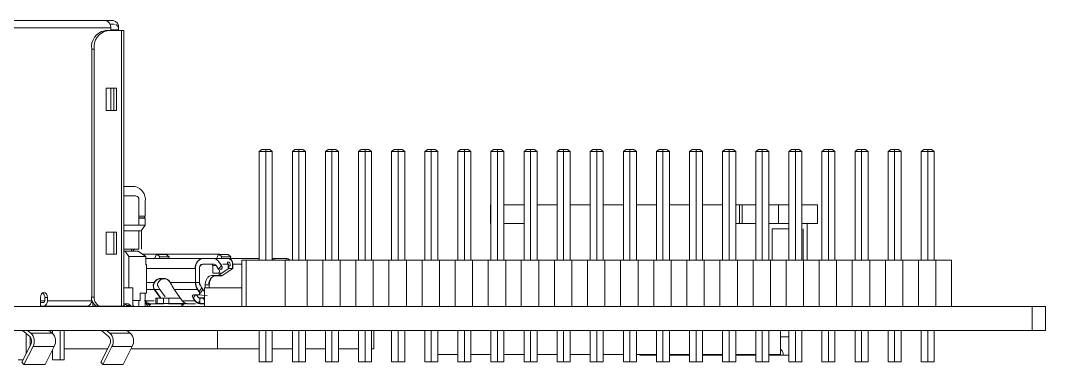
# Model space of a CAD drawing. Header units: millimetres. Extents: x -331 to 5585, y -2655 to 1513.
# Drawn here: x 515.2 to 570.8, y 1172.8 to 1191.5 of the extents above; entities that cross this region are included whole.
import ezdxf

# ---------------------------------------------------------------- set-up
doc = ezdxf.new("R2010")
doc.units = ezdxf.units.MM

msp = doc.modelspace()

# ---------------------------------------------------------------- linework, layer by layer
at = {"color": 7, "linetype": 'Continuous', "lineweight": 15}
for p, q in [((519.833, 1191.469), (508.604, 1191.469)), ((519.833, 1191.469), (520.257, 1191.469)), ((520.115, 1191.069), (508.887, 1191.069)), ((519.932, 1190.92), (519.79, 1190.92)), ((520.709, 1190.92), (519.932, 1190.92)), ((520.078, 1191.27), (520.257, 1191.27)), ((520.115, 1190.92), (520.115, 1191.069)), ((520.13, 1190.92), (520.13, 1190.969)), ((520.54, 1191.069), (520.54, 1190.969)), ((520.54, 1190.969), (520.54, 1190.92)), ((520.709, 1190.92), (520.709, 1175.979)), ((520.827, 1190.92), (520.709, 1190.92)), ((520.827, 1175.979), (520.827, 1190.92)), ((519.224, 1189.919), (519.083, 1189.919)), ((519.083, 1189.919), (519.083, 1176.479)), ((519.224, 1189.919), (519.224, 1176.479)), ((519.861, 1187.799), (520.427, 1187.799)), ((519.861, 1186.599), (519.861, 1187.799)), ((520.115, 1186.599), (520.115, 1187.799)), ((520.13, 1186.599), (520.13, 1187.799)), ((520.285, 1187.799), (520.285, 1186.599)), ((520.427, 1187.799), (520.427, 1186.599)), ((520.427, 1186.599), (519.861, 1186.599)), ((528.176, 1184.369), (528.318, 1184.469)), ((528.53, 1184.369), (528.176, 1184.369)), ((528.176, 1178.47), (528.176, 1184.369)), ((528.318, 1184.469), (528.53, 1184.469)), ((528.53, 1184.469), (528.53, 1184.369)), ((528.742, 1184.469), (528.53, 1184.469)), ((528.53, 1184.369), (528.53, 1178.47)), ((528.884, 1184.369), (528.53, 1184.369)), ((528.742, 1184.469), (528.884, 1184.369)), ((528.884, 1184.369), (528.884, 1178.47)), ((529.972, 1184.369), (530.114, 1184.469)), ((530.326, 1184.369), (529.972, 1184.369)), ((529.972, 1178.47), (529.972, 1184.369)), ((530.114, 1184.469), (530.326, 1184.469)), ((530.326, 1184.469), (530.326, 1184.369)), ((530.538, 1184.469), (530.326, 1184.469)), ((530.68, 1184.369), (530.326, 1184.369)), ((530.326, 1184.369), (530.326, 1178.47)), ((530.538, 1184.469), (530.68, 1184.369)), ((530.68, 1184.369), (530.68, 1178.47)), ((531.769, 1184.369), (531.91, 1184.469)), ((532.122, 1184.369), (531.769, 1184.369)), ((531.769, 1178.47), (531.769, 1184.369)), ((531.91, 1184.469), (532.122, 1184.469)), ((532.122, 1184.469), (532.122, 1184.369)), ((532.334, 1184.469), (532.122, 1184.469)), ((532.476, 1184.369), (532.122, 1184.369)), ((532.122, 1184.369), (532.122, 1178.47)), ((532.334, 1184.469), (532.476, 1184.369)), ((532.476, 1184.369), (532.476, 1178.47)), ((533.565, 1184.369), (533.706, 1184.469)), ((533.918, 1184.369), (533.565, 1184.369)), ((533.565, 1178.47), (533.565, 1184.369)), ((533.706, 1184.469), (533.918, 1184.469)), ((533.918, 1184.469), (533.918, 1184.369)), ((534.13, 1184.469), (533.918, 1184.469)), ((534.272, 1184.369), (533.918, 1184.369)), ((533.918, 1184.369), (533.918, 1178.47)), ((534.13, 1184.469), (534.272, 1184.369)), ((534.272, 1184.369), (534.272, 1178.47)), ((535.361, 1184.369), (535.502, 1184.469)), ((535.714, 1184.369), (535.361, 1184.369)), ((535.361, 1178.47), (535.361, 1184.369)), ((535.502, 1184.469), (535.714, 1184.469)), ((535.714, 1184.469), (535.714, 1184.369)), ((535.926, 1184.469), (535.714, 1184.469)), ((536.068, 1184.369), (535.714, 1184.369)), ((535.714, 1184.369), (535.714, 1178.47)), ((535.926, 1184.469), (536.068, 1184.369)), ((536.068, 1184.369), (536.068, 1178.47)), ((537.157, 1184.369), (537.298, 1184.469)), ((537.51, 1184.369), (537.157, 1184.369)), ((537.157, 1178.47), (537.157, 1184.369)), ((537.298, 1184.469), (537.51, 1184.469)), ((537.51, 1184.469), (537.51, 1184.369)), ((537.722, 1184.469), (537.51, 1184.469)), ((537.51, 1184.369), (537.51, 1178.47)), ((537.864, 1184.369), (537.51, 1184.369)), ((537.722, 1184.469), (537.864, 1184.369)), ((537.864, 1184.369), (537.864, 1178.47)), ((538.953, 1184.369), (539.094, 1184.469)), ((538.953, 1178.47), (538.953, 1184.369)), ((539.306, 1184.369), (538.953, 1184.369)), ((539.094, 1184.469), (539.306, 1184.469)), ((539.306, 1184.469), (539.306, 1184.369)), ((539.518, 1184.469), (539.306, 1184.469)), ((539.66, 1184.369), (539.306, 1184.369)), ((539.306, 1184.369), (539.306, 1178.47)), ((539.518, 1184.469), (539.66, 1184.369)), ((539.66, 1184.369), (539.66, 1178.47)), ((540.749, 1184.369), (540.89, 1184.469)), ((540.749, 1178.47), (540.749, 1184.369)), ((541.102, 1184.369), (540.749, 1184.369)), ((540.89, 1184.469), (541.102, 1184.469)), ((541.102, 1184.469), (541.102, 1184.369)), ((541.314, 1184.469), (541.102, 1184.469)), ((541.102, 1184.369), (541.102, 1178.47)), ((541.456, 1184.369), (541.102, 1184.369)), ((541.314, 1184.469), (541.456, 1184.369)), ((541.456, 1184.369), (541.456, 1178.47)), ((542.545, 1184.369), (542.686, 1184.469)), ((542.898, 1184.369), (542.545, 1184.369)), ((542.545, 1178.47), (542.545, 1184.369)), ((542.686, 1184.469), (542.898, 1184.469)), ((542.898, 1184.469), (542.898, 1184.369)), ((543.111, 1184.469), (542.898, 1184.469)), ((543.252, 1184.369), (542.898, 1184.369)), ((542.898, 1184.369), (542.898, 1178.47)), ((543.111, 1184.469), (543.252, 1184.369)), ((543.252, 1184.369), (543.252, 1178.47)), ((544.341, 1184.369), (544.482, 1184.469)), ((544.694, 1184.369), (544.341, 1184.369)), ((544.341, 1178.47), (544.341, 1184.369)), ((544.482, 1184.469), (544.694, 1184.469)), ((544.694, 1184.469), (544.694, 1184.369)), ((544.907, 1184.469), (544.694, 1184.469)), ((544.694, 1184.369), (544.694, 1178.47)), ((545.048, 1184.369), (544.694, 1184.369)), ((544.907, 1184.469), (545.048, 1184.369)), ((545.048, 1184.369), (545.048, 1178.47)), ((546.137, 1184.369), (546.278, 1184.469)), ((546.137, 1178.47), (546.137, 1184.369)), ((546.491, 1184.369), (546.137, 1184.369)), ((546.278, 1184.469), (546.491, 1184.469)), ((546.491, 1184.469), (546.491, 1184.369)), ((546.703, 1184.469), (546.491, 1184.469)), ((546.844, 1184.369), (546.491, 1184.369)), ((546.491, 1184.369), (546.491, 1178.47)), ((546.703, 1184.469), (546.844, 1184.369)), ((546.844, 1184.369), (546.844, 1178.47)), ((547.933, 1184.369), (548.074, 1184.469)), ((548.287, 1184.369), (547.933, 1184.369)), ((547.933, 1178.47), (547.933, 1184.369)), ((548.074, 1184.469), (548.287, 1184.469)), ((548.287, 1184.469), (548.287, 1184.369)), ((548.499, 1184.469), (548.287, 1184.469)), ((548.64, 1184.369), (548.287, 1184.369)), ((548.287, 1184.369), (548.287, 1178.47)), ((548.499, 1184.469), (548.64, 1184.369)), ((548.64, 1184.369), (548.64, 1178.47)), ((549.729, 1184.369), (549.87, 1184.469)), ((549.729, 1178.47), (549.729, 1184.369)), ((550.083, 1184.369), (549.729, 1184.369)), ((549.87, 1184.469), (550.083, 1184.469)), ((550.083, 1184.469), (550.083, 1184.369)), ((550.295, 1184.469), (550.083, 1184.469)), ((550.436, 1184.369), (550.083, 1184.369)), ((550.083, 1184.369), (550.083, 1178.47)), ((550.295, 1184.469), (550.436, 1184.369)), ((550.436, 1184.369), (550.436, 1178.47)), ((551.525, 1184.369), (551.667, 1184.469)), ((551.525, 1178.47), (551.525, 1184.369)), ((551.879, 1184.369), (551.525, 1184.369)), ((551.667, 1184.469), (551.879, 1184.469)), ((551.879, 1184.469), (551.879, 1184.369)), ((552.091, 1184.469), (551.879, 1184.469)), ((551.879, 1184.369), (551.879, 1178.47)), ((552.232, 1184.369), (551.879, 1184.369)), ((552.091, 1184.469), (552.232, 1184.369)), ((552.232, 1184.369), (552.232, 1178.47)), ((553.321, 1184.369), (553.463, 1184.469)), ((553.321, 1178.47), (553.321, 1184.369)), ((553.675, 1184.369), (553.321, 1184.369)), ((553.463, 1184.469), (553.675, 1184.469)), ((553.675, 1184.469), (553.675, 1184.369)), ((553.887, 1184.469), (553.675, 1184.469)), ((553.675, 1184.369), (553.675, 1178.47)), ((554.028, 1184.369), (553.675, 1184.369)), ((553.887, 1184.469), (554.028, 1184.369)), ((554.028, 1184.369), (554.028, 1178.47)), ((555.117, 1184.369), (555.259, 1184.469)), ((555.471, 1184.369), (555.117, 1184.369)), ((555.117, 1178.47), (555.117, 1184.369)), ((555.259, 1184.469), (555.471, 1184.469)), ((555.471, 1184.469), (555.471, 1184.369)), ((555.683, 1184.469), (555.471, 1184.469)), ((555.471, 1184.369), (555.471, 1178.47)), ((555.824, 1184.369), (555.471, 1184.369)), ((555.683, 1184.469), (555.824, 1184.369)), ((555.824, 1184.369), (555.824, 1178.47)), ((556.913, 1184.369), (557.055, 1184.469)), ((557.267, 1184.369), (556.913, 1184.369)), ((556.913, 1178.47), (556.913, 1184.369)), ((557.055, 1184.469), (557.267, 1184.469)), ((557.267, 1184.469), (557.267, 1184.369)), ((557.479, 1184.469), (557.267, 1184.469)), ((557.267, 1184.369), (557.267, 1178.47)), ((557.62, 1184.369), (557.267, 1184.369)), ((557.479, 1184.469), (557.62, 1184.369)), ((557.62, 1184.369), (557.62, 1178.47)), ((558.709, 1184.369), (558.851, 1184.469)), ((559.063, 1184.369), (558.709, 1184.369)), ((558.709, 1178.47), (558.709, 1184.369)), ((558.851, 1184.469), (559.063, 1184.469)), ((559.063, 1184.469), (559.063, 1184.369)), ((559.275, 1184.469), (559.063, 1184.469)), ((559.416, 1184.369), (559.063, 1184.369)), ((559.063, 1184.369), (559.063, 1178.47)), ((559.275, 1184.469), (559.416, 1184.369)), ((559.416, 1184.369), (559.416, 1178.47)), ((560.505, 1184.369), (560.647, 1184.469)), ((560.859, 1184.369), (560.505, 1184.369)), ((560.505, 1178.47), (560.505, 1184.369)), ((560.647, 1184.469), (560.859, 1184.469)), ((560.859, 1184.469), (560.859, 1184.369)), ((561.071, 1184.469), (560.859, 1184.469)), ((560.859, 1184.369), (560.859, 1178.47)), ((561.212, 1184.369), (560.859, 1184.369)), ((561.071, 1184.469), (561.212, 1184.369)), ((561.212, 1184.369), (561.212, 1178.47)), ((562.301, 1184.369), (562.443, 1184.469)), ((562.301, 1178.47), (562.301, 1184.369)), ((562.655, 1184.369), (562.301, 1184.369)), ((562.443, 1184.469), (562.655, 1184.469)), ((562.655, 1184.469), (562.655, 1184.369)), ((562.867, 1184.469), (562.655, 1184.469)), ((563.009, 1184.369), (562.655, 1184.369)), ((562.655, 1184.369), (562.655, 1178.47)), ((562.867, 1184.469), (563.009, 1184.369)), ((563.009, 1184.369), (563.009, 1178.47)), ((564.097, 1184.369), (564.239, 1184.469)), ((564.451, 1184.369), (564.097, 1184.369)), ((564.097, 1178.47), (564.097, 1184.369)), ((564.239, 1184.469), (564.451, 1184.469)), ((564.451, 1184.469), (564.451, 1184.369)), ((564.663, 1184.469), (564.451, 1184.469)), ((564.805, 1184.369), (564.451, 1184.369)), ((564.451, 1184.369), (564.451, 1178.47)), ((564.663, 1184.469), (564.805, 1184.369)), ((564.805, 1184.369), (564.805, 1178.47)), ((521.424, 1182.469), (520.827, 1182.469)), ((520.827, 1181.97), (521.459, 1181.97)), ((521.636, 1181.835), (521.636, 1180.38)), ((521.989, 1181.669), (521.989, 1180.869)), ((540.728, 1180.47), (540.728, 1181.469)), ((540.749, 1181.469), (540.728, 1181.469)), ((542.545, 1181.469), (541.456, 1181.469)), ((544.341, 1181.469), (543.252, 1181.469)), ((546.137, 1181.469), (545.048, 1181.469)), ((547.933, 1181.469), (546.844, 1181.469)), ((549.729, 1181.469), (548.64, 1181.469)), ((551.525, 1181.469), (550.436, 1181.469)), ((553.321, 1181.469), (552.232, 1181.469)), ((554.028, 1181.469), (554.233, 1181.469)), ((554.233, 1181.469), (554.375, 1181.469)), ((554.233, 1180.47), (554.233, 1181.469)), ((554.375, 1181.469), (554.375, 1180.47)), ((555.117, 1181.469), (554.375, 1181.469)), ((556.355, 1181.469), (555.824, 1181.469)), ((556.355, 1180.47), (556.355, 1181.469)), ((556.913, 1181.469), (556.355, 1181.469)), ((558.476, 1181.469), (557.62, 1181.469)), ((558.476, 1180.47), (558.476, 1181.469)), ((521.636, 1180.869), (521.989, 1180.869)), ((520.827, 1180.38), (521.636, 1180.38)), ((521.636, 1180.38), (521.629, 1180.369)), ((521.629, 1180.369), (521.982, 1180.369)), ((521.636, 1180.769), (521.919, 1180.769)), ((521.982, 1180.75), (521.636, 1180.75)), ((521.982, 1180.369), (521.77, 1180.069)), ((521.982, 1180.75), (521.982, 1180.369)), ((540.749, 1180.47), (540.728, 1180.47)), ((542.545, 1180.47), (541.456, 1180.47)), ((555.117, 1180.47), (554.028, 1180.47)), ((555.117, 1180.47), (554.375, 1180.47)), ((556.355, 1180.47), (555.824, 1180.47)), ((556.913, 1180.47), (556.355, 1180.47)), ((558.476, 1180.47), (557.62, 1180.47)), ((557.91, 1178.47), (557.91, 1180.47)), ((519.861, 1179.999), (520.427, 1179.999)), ((519.861, 1178.8), (519.861, 1179.999)), ((520.285, 1179.999), (520.285, 1178.8)), ((520.427, 1179.999), (520.427, 1178.8)), ((520.827, 1180.069), (521.635, 1180.069)), ((521.635, 1180.069), (521.635, 1179.07)), ((521.635, 1180.069), (521.782, 1180.069)), ((521.782, 1179.068), (521.782, 1180.069)), ((556.001, 1180.169), (556.913, 1180.169)), ((556.001, 1178.47), (556.001, 1180.169)), ((557.698, 1180.169), (557.698, 1178.47)), ((520.427, 1178.8), (519.861, 1178.8)), ((521.635, 1179.07), (520.827, 1179.07)), ((520.827, 1178.97), (520.893, 1178.97)), ((520.893, 1178.97), (521.105, 1178.669)), ((520.893, 1178.97), (521.6, 1178.97)), ((521.105, 1178.669), (521.105, 1176.97)), ((521.105, 1178.669), (522.025, 1178.669)), ((521.247, 1179.07), (521.247, 1178.97)), ((521.282, 1179.069), (521.282, 1179.07)), ((521.6, 1178.97), (522.025, 1178.669)), ((526.025, 1178.806), (521.831, 1178.806)), ((522.025, 1178.669), (522.025, 1178.232)), ((522.025, 1178.573), (522.497, 1178.573)), ((522.025, 1178.569), (525.098, 1178.569)), ((522.588, 1178.771), (522.515, 1178.594)), ((522.636, 1178.789), (522.588, 1178.771)), ((522.789, 1178.664), (522.636, 1178.789)), ((522.636, 1178.789), (523.131, 1178.789)), ((522.75, 1178.569), (522.789, 1178.664)), ((522.789, 1178.664), (523.284, 1178.664)), ((523.284, 1178.664), (523.131, 1178.789)), ((523.284, 1178.664), (523.245, 1178.569)), ((523.247, 1178.573), (525.856, 1178.573)), ((525.098, 1178.569), (525.679, 1178.569)), ((525.679, 1178.569), (525.812, 1178.569)), ((525.812, 1178.569), (526.526, 1178.569)), ((525.946, 1178.771), (525.874, 1178.594)), ((525.995, 1178.789), (525.946, 1178.771)), ((526.148, 1178.664), (525.995, 1178.789)), ((525.995, 1178.789), (526.49, 1178.789)), ((526.109, 1178.569), (526.148, 1178.664)), ((526.148, 1178.664), (526.643, 1178.664)), ((526.643, 1178.664), (526.49, 1178.789)), ((526.526, 1178.569), (528.176, 1178.569)), ((526.643, 1178.664), (526.604, 1178.569)), ((528.884, 1178.569), (529.042, 1178.569)), ((529.042, 1178.569), (529.623, 1178.569)), ((522.025, 1178.232), (522.06, 1178.239)), ((522.025, 1178.239), (522.06, 1178.239)), ((522.06, 1178.239), (522.06, 1176.69)), ((524.709, 1177.273), (524.709, 1178.02)), ((524.709, 1178.02), (524.723, 1178.02)), ((524.723, 1177.273), (524.723, 1178.02)), ((524.928, 1177.273), (524.928, 1178.02)), ((525.105, 1178.56), (525.686, 1178.56)), ((525.14, 1178.27), (525.105, 1178.27)), ((525.105, 1178.27), (525.686, 1178.27)), ((525.578, 1178.27), (525.14, 1178.27)), ((525.649, 1178.169), (525.649, 1177.77)), ((525.812, 1178.539), (525.812, 1178.56)), ((525.812, 1178.56), (526.519, 1178.56)), ((525.974, 1177.987), (525.836, 1178.182)), ((526.519, 1178.02), (525.953, 1177.646)), ((526.119, 1178.192), (525.974, 1177.987)), ((525.981, 1178.387), (526.119, 1178.192)), ((526.12, 1178.198), (525.982, 1178.392)), ((526.14, 1178.158), (526.119, 1178.192)), ((526.738, 1178.024), (526.15, 1177.636)), ((526.484, 1178.27), (526.204, 1178.27)), ((526.448, 1178.27), (526.448, 1178.37)), ((526.519, 1178.37), (526.448, 1178.37)), ((526.484, 1178.27), (526.519, 1178.27)), ((526.484, 1177.996), (526.484, 1178.27)), ((526.519, 1178.169), (526.519, 1178.02)), ((526.59, 1178.169), (526.519, 1178.169)), ((526.724, 1178.02), (526.519, 1178.02)), ((526.59, 1178.27), (526.59, 1178.169)), ((526.724, 1178.27), (526.738, 1178.27)), ((526.724, 1178.27), (526.724, 1178.02)), ((526.738, 1178.27), (526.738, 1178.024)), ((527.236, 1178.47), (527.236, 1175.969)), ((527.469, 1178.47), (527.236, 1178.47)), ((527.469, 1178.47), (527.469, 1175.969)), ((527.469, 1178.47), (529.591, 1178.47)), ((529.049, 1178.56), (529.63, 1178.56)), ((529.591, 1175.969), (529.591, 1178.47)), ((530.772, 1178.47), (529.591, 1178.47)), ((530.772, 1175.969), (530.772, 1178.47)), ((531.62, 1178.47), (530.772, 1178.47)), ((531.62, 1175.969), (531.62, 1178.47)), ((532.568, 1178.47), (531.62, 1178.47)), ((532.568, 1175.969), (532.568, 1178.47)), ((533.416, 1178.47), (532.568, 1178.47)), ((533.416, 1175.969), (533.416, 1178.47)), ((534.364, 1178.47), (533.416, 1178.47)), ((534.364, 1175.969), (534.364, 1178.47)), ((535.212, 1178.47), (534.364, 1178.47)), ((535.212, 1175.969), (535.212, 1178.47)), ((536.16, 1178.47), (535.212, 1178.47)), ((536.16, 1175.969), (536.16, 1178.47)), ((537.008, 1178.47), (536.16, 1178.47)), ((537.008, 1175.969), (537.008, 1178.47)), ((537.956, 1178.47), (537.008, 1178.47)), ((537.956, 1175.969), (537.956, 1178.47)), ((538.804, 1178.47), (537.956, 1178.47)), ((538.804, 1175.969), (538.804, 1178.47)), ((539.752, 1178.47), (538.804, 1178.47)), ((539.752, 1175.969), (539.752, 1178.47)), ((540.6, 1178.47), (539.752, 1178.47)), ((540.6, 1175.969), (540.6, 1178.47)), ((541.548, 1178.47), (540.6, 1178.47)), ((541.548, 1175.969), (541.548, 1178.47)), ((542.396, 1178.47), (541.548, 1178.47)), ((542.396, 1175.969), (542.396, 1178.47)), ((543.344, 1178.47), (542.396, 1178.47)), ((543.344, 1175.969), (543.344, 1178.47)), ((544.192, 1178.47), (543.344, 1178.47)), ((544.192, 1175.969), (544.192, 1178.47)), ((545.14, 1178.47), (544.192, 1178.47)), ((545.14, 1175.969), (545.14, 1178.47)), ((545.988, 1178.47), (545.14, 1178.47)), ((545.988, 1175.969), (545.988, 1178.47)), ((546.936, 1178.47), (545.988, 1178.47)), ((546.936, 1175.969), (546.936, 1178.47)), ((547.785, 1178.47), (546.936, 1178.47)), ((547.785, 1175.969), (547.785, 1178.47)), ((548.732, 1178.47), (547.785, 1178.47)), ((548.732, 1178.47), (548.732, 1175.969)), ((549.581, 1178.47), (548.732, 1178.47)), ((549.581, 1178.47), (549.581, 1175.969)), ((550.528, 1178.47), (549.581, 1178.47)), ((550.528, 1178.47), (550.528, 1175.969)), ((551.377, 1178.47), (550.528, 1178.47)), ((551.377, 1178.47), (551.377, 1175.969)), ((552.324, 1178.47), (551.377, 1178.47)), ((552.324, 1178.47), (552.324, 1175.969)), ((553.173, 1178.47), (552.324, 1178.47)), ((553.173, 1178.47), (553.173, 1175.969)), ((554.12, 1178.47), (553.173, 1178.47)), ((554.12, 1178.47), (554.12, 1175.969)), ((554.969, 1178.47), (554.12, 1178.47)), ((554.969, 1178.47), (554.969, 1175.969)), ((555.916, 1178.47), (554.969, 1178.47)), ((555.916, 1178.47), (555.916, 1175.969)), ((556.765, 1178.47), (555.916, 1178.47)), ((556.765, 1178.47), (556.765, 1175.969)), ((557.712, 1178.47), (556.765, 1178.47)), ((557.712, 1178.47), (557.712, 1175.969)), ((558.561, 1178.47), (557.712, 1178.47)), ((558.561, 1178.47), (558.561, 1175.969)), ((559.508, 1178.47), (558.561, 1178.47)), ((559.508, 1178.47), (559.508, 1175.969)), ((560.357, 1178.47), (559.508, 1178.47)), ((560.357, 1178.47), (560.357, 1175.969)), ((561.304, 1178.47), (560.357, 1178.47)), ((561.304, 1178.47), (561.304, 1175.969)), ((562.153, 1178.47), (561.304, 1178.47)), ((562.153, 1178.47), (562.153, 1175.969)), ((563.1, 1178.47), (562.153, 1178.47)), ((563.1, 1178.47), (563.1, 1175.969)), ((563.949, 1178.47), (563.1, 1178.47)), ((563.949, 1178.47), (563.949, 1175.969)), ((564.896, 1178.47), (563.949, 1178.47)), ((564.896, 1178.47), (564.896, 1175.969)), ((565.745, 1178.47), (564.896, 1178.47)), ((565.745, 1178.47), (565.745, 1175.969)), ((522.796, 1177.48), (523.029, 1177.48)), ((522.803, 1177.469), (523.036, 1177.469)), ((524.928, 1177.377), (524.928, 1177.969)), ((525.805, 1177.646), (525.6, 1177.646)), ((525.649, 1177.77), (526.14, 1177.77)), ((526.158, 1177.646), (525.805, 1177.646)), ((525.812, 1177.636), (526.15, 1177.636)), ((521.317, 1176.97), (520.827, 1176.97)), ((521.317, 1176.97), (521.317, 1175.969)), ((522.784, 1176.891), (522.665, 1177.096)), ((522.667, 1177.086), (522.786, 1176.884)), ((523.348, 1177.273), (524.709, 1177.273)), ((524.709, 1177.273), (524.723, 1177.273)), ((525.059, 1176.984), (524.914, 1176.779)), ((524.98, 1177.096), (525.059, 1176.984)), ((525.207, 1176.775), (525.032, 1177.023)), ((525.207, 1176.97), (525.207, 1175.969)), ((525.207, 1176.97), (527.236, 1176.97)), ((525.246, 1177.146), (525.451, 1177.146)), ((525.246, 1177.146), (525.246, 1176.97)), ((525.451, 1177.146), (525.451, 1176.97)), ((516.308, 1175.969), (516.308, 1176.459)), ((516.679, 1176.459), (516.537, 1176.459)), ((516.537, 1176.459), (516.537, 1176.279)), ((516.679, 1176.459), (516.679, 1176.279)), ((519.069, 1176.279), (519.069, 1176.459)), ((519.083, 1176.479), (519.224, 1176.479)), ((521.706, 1176.69), (522.06, 1176.69)), ((521.706, 1176.289), (521.706, 1176.69)), ((521.989, 1176.69), (521.989, 1175.969)), ((522.818, 1176.419), (522.494, 1176.877)), ((522.786, 1176.884), (522.506, 1176.884)), ((522.835, 1176.419), (522.506, 1176.884)), ((522.571, 1176.409), (522.571, 1176.129)), ((522.63, 1176.409), (522.983, 1176.409)), ((522.63, 1176.129), (522.63, 1176.409)), ((522.99, 1176.419), (522.637, 1176.419)), ((522.786, 1176.884), (523.068, 1176.486)), ((523.069, 1176.491), (522.787, 1176.89)), ((522.983, 1176.129), (522.983, 1176.409)), ((522.983, 1176.409), (523.266, 1176.409)), ((523.893, 1176.419), (523.259, 1176.419)), ((523.266, 1176.129), (523.266, 1176.409)), ((523.564, 1176.884), (524.823, 1176.884)), ((523.569, 1176.877), (523.991, 1176.281)), ((524.684, 1176.281), (524.586, 1176.418)), ((524.696, 1176.288), (524.598, 1176.425)), ((524.64, 1176.602), (524.852, 1176.602)), ((524.645, 1176.599), (524.857, 1176.599)), ((524.765, 1176.599), (524.841, 1176.493)), ((524.902, 1176.772), (524.823, 1176.884)), ((524.914, 1176.779), (524.835, 1176.891)), ((524.868, 1176.461), (525.207, 1176.442)), ((524.941, 1176.635), (525.086, 1176.84)), ((524.949, 1176.419), (525.175, 1176.419)), ((524.949, 1176.129), (524.949, 1176.419)), ((525.175, 1176.419), (525.175, 1176.319)), ((525.175, 1176.419), (525.207, 1176.419)), ((570.108, 1175.969), (513.539, 1175.969)), ((516.308, 1176.18), (516.467, 1176.18)), ((516.308, 1175.979), (516.467, 1175.979)), ((516.467, 1175.979), (518.857, 1175.979)), ((516.679, 1176.279), (519.069, 1176.279)), ((519.057, 1176.18), (519.154, 1176.18)), ((519.14, 1175.969), (519.14, 1176.18)), ((519.299, 1175.979), (519.14, 1175.979)), ((519.232, 1175.979), (519.232, 1175.969)), ((519.299, 1176.019), (519.299, 1175.969)), ((519.578, 1175.979), (519.437, 1175.979)), ((519.44, 1175.979), (519.44, 1175.969)), ((519.578, 1175.979), (520.709, 1175.979)), ((520.54, 1175.969), (520.54, 1175.979)), ((520.646, 1175.979), (520.646, 1175.969)), ((520.827, 1175.979), (520.709, 1175.979)), ((520.858, 1176.119), (520.827, 1176.119)), ((520.827, 1176.042), (520.858, 1176.019)), ((520.858, 1176.019), (520.827, 1176.019)), ((520.999, 1176.019), (520.858, 1176.119)), ((521.07, 1176.119), (520.858, 1176.119)), ((520.858, 1176.019), (520.858, 1175.969)), ((520.999, 1176.019), (520.999, 1175.969)), ((521.211, 1176.019), (520.999, 1176.019)), ((521.07, 1176.119), (521.211, 1176.019)), ((521.211, 1176.019), (521.211, 1175.969)), ((521.706, 1176.289), (521.317, 1176.289)), ((521.353, 1176.019), (521.317, 1176.044)), ((521.353, 1176.019), (521.353, 1175.969)), ((521.636, 1176.289), (521.636, 1175.969)), ((522.058, 1176.079), (522.155, 1175.969)), ((522.215, 1176.043), (522.263, 1176.128)), ((522.616, 1176.119), (522.222, 1176.119)), ((522.24, 1176.031), (522.288, 1176.116)), ((522.816, 1176.116), (522.288, 1176.116)), ((522.63, 1176.129), (522.983, 1176.129)), ((522.637, 1176.119), (522.99, 1176.119)), ((522.983, 1176.129), (523.266, 1176.129)), ((524.178, 1176.119), (523.259, 1176.119)), ((524.185, 1176.129), (523.266, 1176.129)), ((523.617, 1176.116), (523.434, 1176.116)), ((523.927, 1175.988), (523.944, 1175.969)), ((524.007, 1176.116), (523.959, 1176.031)), ((523.965, 1176.033), (524.013, 1176.118)), ((523.991, 1176.281), (524.684, 1176.281)), ((524.013, 1176.118), (524.013, 1176.118)), ((524.029, 1176.031), (524.077, 1176.116)), ((524.104, 1176.116), (524.077, 1176.116)), ((524.726, 1176.119), (524.266, 1176.119)), ((524.891, 1176.244), (524.891, 1176.129)), ((524.956, 1176.119), (525.207, 1176.119)), ((525.175, 1176.319), (525.207, 1176.319)), ((570.108, 1175.969), (570.108, 1174.67)), ((570.84, 1175.969), (570.108, 1175.969)), ((570.84, 1174.67), (570.84, 1175.969)), ((513.539, 1174.67), (570.108, 1174.67)), ((515.324, 1174.67), (515.72, 1174.346)), ((515.526, 1174.504), (515.526, 1173.406)), ((515.79, 1174.519), (515.607, 1174.67)), ((515.738, 1173.819), (515.738, 1174.329)), ((516.943, 1174.519), (515.79, 1174.519)), ((515.823, 1174.041), (515.823, 1174.132)), ((516.759, 1174.67), (516.943, 1174.519)), ((516.955, 1174.67), (516.955, 1174.509)), ((517.379, 1173.079), (517.379, 1174.67)), ((517.591, 1173.079), (517.591, 1174.67)), ((519.609, 1174.67), (520.005, 1174.346)), ((520.075, 1174.519), (519.892, 1174.67)), ((521.175, 1174.519), (520.075, 1174.519)), ((520.991, 1174.67), (521.175, 1174.519)), ((525.914, 1174.67), (525.914, 1173.669)), ((528.176, 1174.67), (528.176, 1172.969)), ((528.53, 1172.969), (528.53, 1174.67)), ((528.884, 1172.969), (528.884, 1174.67)), ((529.972, 1174.67), (529.972, 1172.969)), ((530.326, 1172.969), (530.326, 1174.67)), ((530.68, 1172.969), (530.68, 1174.67)), ((531.769, 1174.67), (531.769, 1172.969)), ((532.122, 1172.969), (532.122, 1174.67)), ((532.476, 1172.969), (532.476, 1174.67)), ((533.565, 1174.67), (533.565, 1172.969)), ((533.918, 1172.969), (533.918, 1174.67)), ((534.272, 1172.969), (534.272, 1174.67)), ((534.399, 1173.669), (534.399, 1174.67)), ((535.361, 1174.67), (535.361, 1172.969)), ((535.714, 1172.969), (535.714, 1174.67)), ((536.068, 1172.969), (536.068, 1174.67)), ((537.157, 1174.67), (537.157, 1172.969)), ((537.51, 1172.969), (537.51, 1174.67)), ((537.864, 1172.969), (537.864, 1174.67)), ((538.953, 1174.67), (538.953, 1172.969)), ((539.306, 1172.969), (539.306, 1174.67)), ((539.66, 1172.969), (539.66, 1174.67)), ((540.749, 1174.67), (540.749, 1172.969)), ((541.102, 1172.969), (541.102, 1174.67)), ((541.456, 1172.969), (541.456, 1174.67)), ((542.545, 1174.67), (542.545, 1172.969)), ((542.898, 1172.969), (542.898, 1174.67)), ((543.252, 1172.969), (543.252, 1174.67)), ((544.341, 1174.67), (544.341, 1172.969)), ((544.694, 1172.969), (544.694, 1174.67)), ((545.048, 1172.969), (545.048, 1174.67)), ((546.137, 1174.67), (546.137, 1172.969)), ((546.491, 1172.969), (546.491, 1174.67)), ((546.844, 1172.969), (546.844, 1174.67)), ((547.933, 1174.67), (547.933, 1172.969)), ((548.287, 1172.969), (548.287, 1174.67)), ((548.64, 1172.969), (548.64, 1174.67)), ((549.729, 1174.67), (549.729, 1172.969)), ((550.083, 1172.969), (550.083, 1174.67)), ((550.436, 1172.969), (550.436, 1174.67)), ((551.525, 1174.67), (551.525, 1172.969)), ((551.879, 1172.969), (551.879, 1174.67)), ((552.232, 1172.969), (552.232, 1174.67)), ((553.321, 1174.67), (553.321, 1172.969)), ((553.675, 1172.969), (553.675, 1174.67)), ((554.028, 1172.969), (554.028, 1174.67)), ((555.117, 1174.67), (555.117, 1172.969)), ((555.471, 1172.969), (555.471, 1174.67)), ((555.824, 1172.969), (555.824, 1174.67)), ((556.461, 1174.67), (556.461, 1173.37)), ((556.461, 1174.32), (556.913, 1174.32)), ((556.913, 1174.67), (556.913, 1172.969)), ((557.267, 1172.969), (557.267, 1174.67)), ((557.62, 1172.969), (557.62, 1174.67)), ((558.709, 1174.67), (558.709, 1172.969)), ((559.063, 1172.969), (559.063, 1174.67)), ((559.416, 1172.969), (559.416, 1174.67)), ((560.505, 1174.67), (560.505, 1172.969)), ((560.859, 1172.969), (560.859, 1174.67)), ((561.212, 1172.969), (561.212, 1174.67)), ((562.301, 1174.67), (562.301, 1172.969)), ((562.655, 1172.969), (562.655, 1174.67)), ((563.009, 1172.969), (563.009, 1174.67)), ((564.097, 1174.67), (564.097, 1172.969)), ((564.451, 1172.969), (564.451, 1174.67)), ((564.805, 1172.969), (564.805, 1174.67)), ((570.108, 1174.67), (570.84, 1174.67)), ((515.785, 1173.91), (515.287, 1172.94)), ((515.402, 1172.823), (515.9, 1173.792)), ((517.052, 1173.792), (515.9, 1173.792)), ((517.052, 1173.792), (516.554, 1172.823)), ((516.955, 1173.603), (516.955, 1173.079)), ((517.591, 1173.669), (519.947, 1173.669)), ((520.07, 1173.91), (519.572, 1172.94)), ((519.687, 1172.823), (520.185, 1173.792)), ((521.284, 1173.792), (520.185, 1173.792)), ((521.284, 1173.792), (520.786, 1172.823)), ((521.221, 1173.669), (525.914, 1173.669)), ((525.914, 1173.669), (528.176, 1173.669)), ((528.884, 1173.669), (529.972, 1173.669)), ((530.68, 1173.669), (531.769, 1173.669)), ((532.476, 1173.669), (533.565, 1173.669)), ((534.272, 1173.669), (534.399, 1173.669)), ((515.358, 1173.079), (515.102, 1173.079)), ((516.955, 1173.079), (517.379, 1173.079)), ((517.591, 1173.079), (517.379, 1173.079)), ((538.953, 1173.37), (537.864, 1173.37)), ((540.749, 1173.37), (539.66, 1173.37)), ((542.545, 1173.37), (541.456, 1173.37)), ((544.341, 1173.37), (543.252, 1173.37)), ((546.137, 1173.37), (545.048, 1173.37)), ((547.933, 1173.37), (546.844, 1173.37)), ((549.729, 1173.37), (548.64, 1173.37)), ((548.824, 1173.37), (548.824, 1173.319)), ((549.729, 1173.319), (548.824, 1173.319)), ((551.525, 1173.37), (550.436, 1173.37)), ((551.525, 1173.319), (550.436, 1173.319)), ((553.321, 1173.37), (552.232, 1173.37)), ((553.321, 1173.319), (552.232, 1173.319)), ((555.117, 1173.37), (554.028, 1173.37)), ((555.117, 1173.319), (554.028, 1173.319)), ((556.461, 1173.37), (555.824, 1173.37)), ((556.602, 1173.319), (555.824, 1173.319)), ((556.602, 1173.319), (556.602, 1173.37)), ((556.602, 1173.319), (556.913, 1173.319)), ((515.402, 1172.823), (515.287, 1172.94)), ((515.402, 1172.823), (516.554, 1172.823)), ((519.687, 1172.823), (519.572, 1172.94)), ((519.687, 1172.823), (520.786, 1172.823)), ((528.176, 1172.969), (528.53, 1172.969)), ((528.53, 1172.969), (528.884, 1172.969)), ((529.972, 1172.969), (530.326, 1172.969)), ((530.326, 1172.969), (530.68, 1172.969)), ((531.769, 1172.969), (532.122, 1172.969)), ((532.122, 1172.969), (532.476, 1172.969)), ((533.565, 1172.969), (533.918, 1172.969)), ((533.918, 1172.969), (534.272, 1172.969)), ((535.361, 1172.969), (535.714, 1172.969)), ((535.714, 1172.969), (536.068, 1172.969)), ((537.157, 1172.969), (537.51, 1172.969)), ((537.51, 1172.969), (537.864, 1172.969)), ((538.953, 1172.969), (539.306, 1172.969)), ((539.306, 1172.969), (539.66, 1172.969)), ((540.749, 1172.969), (541.102, 1172.969)), ((541.102, 1172.969), (541.456, 1172.969)), ((542.545, 1172.969), (542.898, 1172.969)), ((542.898, 1172.969), (543.252, 1172.969)), ((544.341, 1172.969), (544.694, 1172.969)), ((544.694, 1172.969), (545.048, 1172.969)), ((546.137, 1172.969), (546.491, 1172.969)), ((546.491, 1172.969), (546.844, 1172.969)), ((547.933, 1172.969), (548.287, 1172.969)), ((548.287, 1172.969), (548.64, 1172.969)), ((549.729, 1172.969), (550.083, 1172.969)), ((550.083, 1172.969), (550.436, 1172.969)), ((551.525, 1172.969), (551.879, 1172.969)), ((551.879, 1172.969), (552.232, 1172.969)), ((553.321, 1172.969), (553.675, 1172.969)), ((553.675, 1172.969), (554.028, 1172.969)), ((555.117, 1172.969), (555.471, 1172.969)), ((555.471, 1172.969), (555.824, 1172.969)), ((556.913, 1172.969), (557.267, 1172.969)), ((557.267, 1172.969), (557.62, 1172.969)), ((558.709, 1172.969), (559.063, 1172.969)), ((559.063, 1172.969), (559.416, 1172.969)), ((560.505, 1172.969), (560.859, 1172.969)), ((560.859, 1172.969), (561.212, 1172.969)), ((562.301, 1172.969), (562.655, 1172.969)), ((562.655, 1172.969), (563.009, 1172.969)), ((564.097, 1172.969), (564.451, 1172.969)), ((564.451, 1172.969), (564.805, 1172.969))]:
    msp.add_line(p, q, dxfattribs=at)
at = {"color": 8, "linetype": 'Continuous', "lineweight": 15}
for p, q in [((520.13, 1190.969), (520.115, 1190.969)), ((520.115, 1190.969), (520.54, 1190.969)), ((521.842, 1178.799), (526.036, 1178.799)), ((522.06, 1178.02), (524.709, 1178.02)), ((525.836, 1178.182), (525.649, 1178.182)), ((525.756, 1178.56), (525.812, 1178.56)), ((526.738, 1178.27), (527.236, 1178.27)), ((522.06, 1177.273), (522.478, 1177.273)), ((524.723, 1177.273), (524.928, 1177.273)), ((522.06, 1176.884), (522.489, 1176.884)), ((522.571, 1176.409), (522.63, 1176.409)), ((523.266, 1176.409), (523.9, 1176.409)), ((524.721, 1176.599), (524.598, 1176.425)), ((525.354, 1176.566), (524.765, 1176.6)), ((516.308, 1176.279), (516.537, 1176.279)), ((519.069, 1176.279), (519.113, 1176.279)), ((521.989, 1176.281), (522.475, 1176.281)), ((522.135, 1176.133), (522.215, 1176.043)), ((522.571, 1176.129), (522.63, 1176.129)), ((524.047, 1176.119), (524.004, 1176.043)), ((524.185, 1176.129), (524.185, 1176.131)), ((524.192, 1176.129), (524.185, 1176.129)), ((524.891, 1176.129), (524.949, 1176.129)), ((525.207, 1176.129), (524.949, 1176.129))]:
    msp.add_line(p, q, dxfattribs=at)
at = {"color": 7, "linetype": 'Continuous', "lineweight": 15, "flags": 128}
for points in [[(526.057, 1177.98), (526.095, 1177.984), (526.127, 1177.996), (526.149, 1178.015), (526.163, 1178.042), (526.166, 1178.074), (526.16, 1178.11), (526.159, 1178.115)], [(522.796, 1177.48), (522.796, 1177.477), (522.797, 1177.476), (522.797, 1177.474), (522.798, 1177.472), (522.799, 1177.471), (522.801, 1177.47), (522.802, 1177.47), (522.803, 1177.469)], [(523.35, 1177.266), (523.348, 1177.267), (523.347, 1177.267), (523.347, 1177.268), (523.346, 1177.268), (523.346, 1177.269), (523.346, 1177.271), (523.347, 1177.272), (523.348, 1177.273)], [(516.308, 1176.459), (516.322, 1176.559), (516.362, 1176.645), (516.422, 1176.702), (516.493, 1176.722), (516.564, 1176.702), (516.625, 1176.645), (516.665, 1176.559), (516.679, 1176.459)], [(519.069, 1176.459), (519.083, 1176.559), (519.083, 1176.56)], [(522.63, 1176.409), (522.63, 1176.411), (522.63, 1176.413), (522.631, 1176.415), (522.632, 1176.417), (522.633, 1176.418), (522.634, 1176.419), (522.636, 1176.419), (522.637, 1176.419)], [(522.786, 1176.884), (522.787, 1176.885), (522.788, 1176.887), (522.788, 1176.888), (522.788, 1176.889), (522.787, 1176.89), (522.787, 1176.891), (522.785, 1176.891), (522.784, 1176.891)], [(522.983, 1176.409), (522.984, 1176.411), (522.984, 1176.413), (522.985, 1176.415), (522.985, 1176.417), (522.987, 1176.418), (522.988, 1176.419), (522.989, 1176.419), (522.99, 1176.419)], [(523.266, 1176.409), (523.266, 1176.411), (523.266, 1176.413), (523.265, 1176.415), (523.264, 1176.417), (523.263, 1176.418), (523.262, 1176.419), (523.261, 1176.419), (523.259, 1176.419)], [(524.914, 1176.779), (524.935, 1176.745), (524.948, 1176.711), (524.954, 1176.681), (524.951, 1176.654), (524.939, 1176.632), (524.92, 1176.616), (524.894, 1176.606), (524.862, 1176.602)]]:
    msp.add_lwpolyline(points, dxfattribs=at)
at = {"color": 8, "linetype": 'Continuous', "lineweight": 15, "flags": 128}
msp.add_lwpolyline([(522.688, 1177.266), (522.689, 1177.267), (522.69, 1177.267), (522.691, 1177.268), (522.691, 1177.268), (522.691, 1177.269), (522.691, 1177.271), (522.691, 1177.271)], dxfattribs=at)
at = {"color": 7, "linetype": 'Continuous', "lineweight": 15}
for centre, radius, start, end in [((519.762, 1191.12), 0.357, 351.9373, 78.5979), ((520.186, 1191.12), 0.357, 351.9387, 78.5965), ((519.967, 1190.044), 0.893, 101.4274, 188.0465), ((520.108, 1190.044), 0.893, 101.4275, 188.0458), ((520.255, 1191.158), 0.112, 57.8183, 88.8284), ((520.242, 1190.998), 0.299, 354.5768, 58.5461), ((521.282, 1181.769), 0.714, 351.955, 78.5729), ((521.442, 1181.763), 0.207, 20.3246, 85.2564), ((521.901, 1180.857), 0.0893, 281.4476, 8.0305), ((521.475, 1178.896), 0.174, 95.4199, 155.1185), ((525.195, 1178.088), 0.491, 101.4153, 188.0468), ((525.096, 1178.561), 0.00877, 351.6859, 79.414), ((525.677, 1178.561), 0.00877, 351.6648, 79.4351), ((525.661, 1178.195), 0.375, 32.0533, 87.2313), ((526.528, 1178.561), 0.00878, 100.6435, 188.2567), ((526.473, 1178.307), 0.268, 351.9405, 78.601), ((529.044, 1178.251), 0.318, 90.3472, 120.2301), ((529.04, 1178.561), 0.00877, 351.6648, 79.4351), ((529.622, 1178.561), 0.00877, 351.6859, 79.414), ((529.611, 1178.243), 0.327, 43.9118, 87.9424), ((525.2, 1178.087), 0.482, 101.4309, 188.0415), ((525.193, 1178.007), 0.268, 101.4376, 188.0424), ((525.149, 1178.051), 0.223, 101.4325, 188.0338), ((525.561, 1178.182), 0.0893, 351.9752, 78.5467), ((525.668, 1178.19), 0.37, 32.1141, 87.1511), ((525.677, 1178.082), 0.188, 32.1337, 87.1509), ((526.468, 1178.306), 0.259, 351.9741, 78.5483), ((529.052, 1178.242), 0.317, 90.566, 122.0598), ((529.623, 1178.249), 0.31, 45.1982, 88.6132), ((522.826, 1177.091), 0.379, 93.4631, 152.4065), ((523.024, 1177.091), 0.379, 93.4631, 152.4076), ((523.038, 1177.478), 0.00885, 171.4241, 259.0279), ((523.013, 1177.091), 0.379, 27.5935, 86.5369), ((525.893, 1177.209), 0.446, 101.4209, 188.0466), ((525.803, 1177.637), 0.00905, 352.5722, 77.8797), ((522.492, 1177.285), 0.0182, 219.4453, 264.9244), ((525.389, 1177.261), 0.68, 178.9949, 213.6597), ((525.391, 1177.261), 0.668, 178.9983, 213.6533), ((525.546, 1177.366), 0.618, 178.9896, 213.6591), ((524.963, 1176.891), 0.134, 337.4935, 43.9744), ((516.257, 1176.475), 0.281, 356.8272, 53.8429), ((519.525, 1176.417), 0.446, 171.9449, 258.5877), ((519.666, 1176.417), 0.446, 171.9459, 258.5878), ((524.689, 1176.517), 0.129, 155.9981, 225.4583), ((524.584, 1176.436), 0.0178, 277.0518, 323.3775), ((524.821, 1176.901), 0.0164, 275.0132, 325.4469), ((524.857, 1176.605), 0.00609, 271.5797, 327.9836), ((524.9, 1176.789), 0.0168, 275.7179, 324.7422), ((516.449, 1176.267), 0.0891, 281.3005, 8.1132), ((516.414, 1176.242), 0.268, 281.399, 8.0595), ((518.804, 1176.242), 0.268, 281.399, 8.0595), ((522.232, 1176.442), 0.323, 220.2392, 268.3394), ((522.132, 1176.134), 0.0927, 152.8151, 216.5064), ((522.369, 1175.95), 0.179, 148.8226, 173.8949), ((522.244, 1176.069), 0.0386, 222.2347, 264.9337), ((522.639, 1176.128), 0.00905, 172.5722, 257.8797), ((522.992, 1176.128), 0.00905, 172.5722, 257.8797), ((523.257, 1176.128), 0.00905, 282.1103, 7.3809), ((523.96, 1176.037), 0.00644, 260.6816, 325.8934), ((524.158, 1175.95), 0.179, 148.8226, 173.8949), ((524.283, 1176.464), 0.345, 212.0818, 267.1712), ((524.033, 1176.069), 0.0386, 222.2179, 264.9505), ((524.012, 1176.113), 0.00656, 93.3067, 154.2159), ((524.083, 1176.113), 0.00655, 93.279, 154.2435), ((524.177, 1176.128), 0.00906, 282.1766, 7.3715), ((524.682, 1176.297), 0.0164, 275.0132, 325.4469), ((524.984, 1176.471), 0.356, 212.3888, 253.7729), ((524.958, 1176.128), 0.00905, 172.6191, 257.8897), ((515.455, 1174.083), 0.373, 332.309, 44.7839), ((515.349, 1174.081), 0.622, 332.3135, 44.7811), ((516.502, 1174.081), 0.622, 332.3152, 44.7794), ((519.74, 1174.083), 0.373, 332.309, 44.7839), ((519.634, 1174.081), 0.622, 332.3135, 44.7811), ((520.734, 1174.081), 0.622, 332.3152, 44.7794)]:
    msp.add_arc(centre, radius, start, end, dxfattribs=at)
at = {"color": 8, "linetype": 'Continuous', "lineweight": 15}
for centre, radius, start, end in [((526.024, 1178.793), 0.0131, 24.6154, 86.135), ((525.977, 1178.39), 0.0052, 315.1609, 23.3116), ((526.115, 1178.195), 0.00536, 315.6784, 23.0823), ((522.661, 1177.092), 0.0084, 310.2847, 341.1702), ((523.065, 1176.489), 0.00497, 313.2704, 25.0582), ((524.645, 1176.605), 0.00607, 211.9178, 268.5189), ((524.857, 1176.605), 0.00606, 211.8519, 268.5848), ((524.008, 1176.123), 0.00698, 262.1439, 319.5196), ((524.078, 1176.146), 0.0306, 241.4741, 267.8117)]:
    msp.add_arc(centre, radius, start, end, dxfattribs=at)
at = {"color": 7, "linetype": 'Continuous', "lineweight": 15}
for points, knots in [([(522.515, 1178.594), (522.514, 1178.591), (522.51, 1178.584), (522.503, 1178.576), (522.494, 1178.571), (522.488, 1178.57), (522.485, 1178.569)], [0, 0, 0, 0, 0.250473, 0.499482, 0.749696, 1, 1, 1, 1]), ([(525.812, 1178.569), (525.812, 1178.569), (525.812, 1178.569), (525.812, 1178.566), (525.812, 1178.563), (525.812, 1178.561), (525.812, 1178.56), (525.812, 1178.56)], [0, 0, 0, 0, 0.339219, 0.616165, 0.834973, 0.923338, 1, 1, 1, 1]), ([(526.057, 1177.994), (526.081, 1177.996), (526.118, 1178.001), (526.147, 1178.026), (526.165, 1178.061), (526.165, 1178.118), (526.133, 1178.172), (526.117, 1178.199)], [0, 0, 0, 0, 0.239659, 0.37296, 0.5005, 0.750352, 1, 1, 1, 1]), ([(526.519, 1178.37), (526.528, 1178.368), (526.547, 1178.365), (526.57, 1178.342), (526.586, 1178.309), (526.589, 1178.283), (526.59, 1178.27)], [0, 0, 0, 0, 0.2500404, 0.5000368, 0.75002, 1, 1, 1, 1]), ([(526.724, 1178.02), (526.725, 1178.02), (526.727, 1178.02), (526.729, 1178.02), (526.731, 1178.021), (526.733, 1178.021), (526.735, 1178.022), (526.737, 1178.023), (526.738, 1178.024)], [0, 0, 0, 0, 0.257052, 0.370967, 0.481473, 0.596932, 0.716762, 1, 1, 1, 1]), ([(522.478, 1177.273), (522.499, 1177.304), (522.541, 1177.365), (522.62, 1177.429), (522.706, 1177.472), (522.766, 1177.477), (522.796, 1177.48)], [0, 0, 0, 0, 0.250033, 0.499961, 0.749983, 1, 1, 1, 1]), ([(522.69, 1177.273), (522.711, 1177.304), (522.753, 1177.365), (522.832, 1177.429), (522.918, 1177.472), (522.978, 1177.477), (523.008, 1177.48)], [0, 0, 0, 0, 0.25, 0.499895, 0.747159, 1, 1, 1, 1]), ([(523.029, 1177.48), (523.059, 1177.477), (523.12, 1177.472), (523.206, 1177.429), (523.285, 1177.365), (523.327, 1177.304), (523.348, 1177.273)], [0, 0, 0, 0, 0.250005, 0.500036, 0.749999, 1, 1, 1, 1]), ([(525.6, 1177.646), (525.553, 1177.639), (525.461, 1177.624), (525.344, 1177.508), (525.262, 1177.343), (525.251, 1177.212), (525.246, 1177.146)], [0, 0, 0, 0, 0.250004, 0.50009, 0.750002, 1, 1, 1, 1]), ([(525.812, 1177.636), (525.766, 1177.629), (525.676, 1177.615), (525.579, 1177.519), (525.521, 1177.418), (525.477, 1177.304), (525.47, 1177.208), (525.465, 1177.146)], [0, 0, 0, 0, 0.2496352, 0.4995098, 0.6270589, 0.7602902, 1, 1, 1, 1]), ([(525.912, 1177.775), (525.937, 1177.778), (525.988, 1177.784), (526.024, 1177.833), (526.023, 1177.903), (525.99, 1177.959), (525.974, 1177.987)], [0, 0, 0, 0, 0.2499888, 0.5000093, 0.7499797, 1, 1, 1, 1]), ([(526.15, 1177.636), (526.154, 1177.639), (526.158, 1177.642), (526.16, 1177.645), (526.16, 1177.645), (526.16, 1177.646), (526.159, 1177.646), (526.158, 1177.646)], [0, 0, 0, 0, 0.6295643, 0.7374632, 0.831238, 0.9164806, 1, 1, 1, 1]), ([(522.489, 1176.884), (522.471, 1176.915), (522.437, 1176.973), (522.42, 1177.077), (522.431, 1177.18), (522.462, 1177.242), (522.478, 1177.273)], [0, 0, 0, 0, 0.2636763, 0.5001336, 0.750093, 1, 1, 1, 1]), ([(522.501, 1176.891), (522.485, 1176.918), (522.452, 1176.972), (522.434, 1177.069), (522.443, 1177.172), (522.474, 1177.234), (522.49, 1177.266)], [0, 0, 0, 0, 0.241414, 0.481475, 0.731021, 1, 1, 1, 1]), ([(522.665, 1177.096), (522.661, 1177.11), (522.652, 1177.136), (522.653, 1177.198), (522.675, 1177.243), (522.69, 1177.273)], [0, 0, 0, 0, 0.247368, 0.494261, 1, 1, 1, 1]), ([(522.688, 1177.266), (522.673, 1177.234), (522.651, 1177.188), (522.652, 1177.125), (522.662, 1177.099), (522.667, 1177.086)], [0, 0, 0, 0, 0.52229, 0.762262, 1, 1, 1, 1]), ([(523.348, 1177.273), (523.365, 1177.242), (523.4, 1177.18), (523.452, 1177.077), (523.505, 1176.973), (523.544, 1176.915), (523.564, 1176.884)], [0, 0, 0, 0, 0.2501695, 0.5001842, 0.7363878, 1, 1, 1, 1]), ([(523.35, 1177.266), (523.368, 1177.234), (523.404, 1177.172), (523.456, 1177.069), (523.508, 1176.972), (523.544, 1176.918), (523.562, 1176.891)], [0, 0, 0, 0, 0.268974, 0.518523, 0.758604, 1, 1, 1, 1]), ([(524.98, 1177.096), (524.972, 1177.108), (524.957, 1177.133), (524.94, 1177.177), (524.93, 1177.224), (524.929, 1177.257), (524.928, 1177.273)], [0, 0, 0, 0, 0.250109, 0.499786, 0.750096, 1, 1, 1, 1]), ([(523.259, 1176.419), (523.24, 1176.419), (523.201, 1176.419), (523.137, 1176.419), (523.088, 1176.419), (523.039, 1176.419), (523.01, 1176.419), (522.99, 1176.419)], [0, 0, 0, 0, 0.249478, 0.499111, 0.625105, 0.747341, 1, 1, 1, 1]), ([(524.64, 1176.602), (524.617, 1176.6), (524.573, 1176.595), (524.543, 1176.551), (524.543, 1176.491), (524.572, 1176.443), (524.586, 1176.418)], [0, 0, 0, 0, 0.252218, 0.500077, 0.749448, 1, 1, 1, 1]), ([(524.841, 1176.493), (524.849, 1176.482), (524.867, 1176.46), (524.898, 1176.437), (524.931, 1176.422), (524.954, 1176.42), (524.966, 1176.419)], [0, 0, 0, 0, 0.250075, 0.499892, 0.750036, 1, 1, 1, 1]), ([(524.852, 1176.602), (524.873, 1176.605), (524.914, 1176.609), (524.932, 1176.637), (524.937, 1176.653), (524.938, 1176.655), (524.942, 1176.67), (524.941, 1176.708), (524.916, 1176.75), (524.902, 1176.772)], [0, 0, 0, 0, 0.250373, 0.499497, 0.500793, 0.509947, 0.534359, 0.747838, 1, 1, 1, 1]), ([(522.208, 1176.139), (522.184, 1176.141), (522.134, 1176.145), (522.064, 1176.177), (521.998, 1176.225), (521.961, 1176.272), (521.943, 1176.295)], [0, 0, 0, 0, 0.250024, 0.500046, 0.749948, 1, 1, 1, 1]), ([(522.068, 1176.218), (522.058, 1176.198), (522.04, 1176.159), (522.044, 1176.118), (522.056, 1176.093), (522.076, 1176.074), (522.101, 1176.071), (522.118, 1176.069)], [0, 0, 0, 0, 0.249395, 0.49914, 0.625155, 0.747314, 1, 1, 1, 1]), ([(523.989, 1176.288), (524.007, 1176.264), (524.045, 1176.217), (524.112, 1176.168), (524.184, 1176.135), (524.234, 1176.131), (524.259, 1176.129)], [0, 0, 0, 0, 0.2499205, 0.4999699, 0.7500156, 1, 1, 1, 1]), ([(524.966, 1176.129), (524.941, 1176.131), (524.891, 1176.135), (524.819, 1176.168), (524.752, 1176.217), (524.714, 1176.264), (524.696, 1176.288)], [0, 0, 0, 0, 0.250012, 0.5, 0.750051, 1, 1, 1, 1]), ([(556.461, 1173.651), (556.482, 1173.636), (556.526, 1173.607), (556.574, 1173.528), (556.599, 1173.444), (556.601, 1173.39), (556.602, 1173.37)], [0, 0, 0, 0, 0.274544, 0.55548, 0.832085, 1, 1, 1, 1])]:
    msp.add_open_spline(points, degree=3, knots=knots, dxfattribs=at)

doc.saveas('drawing.dxf')
